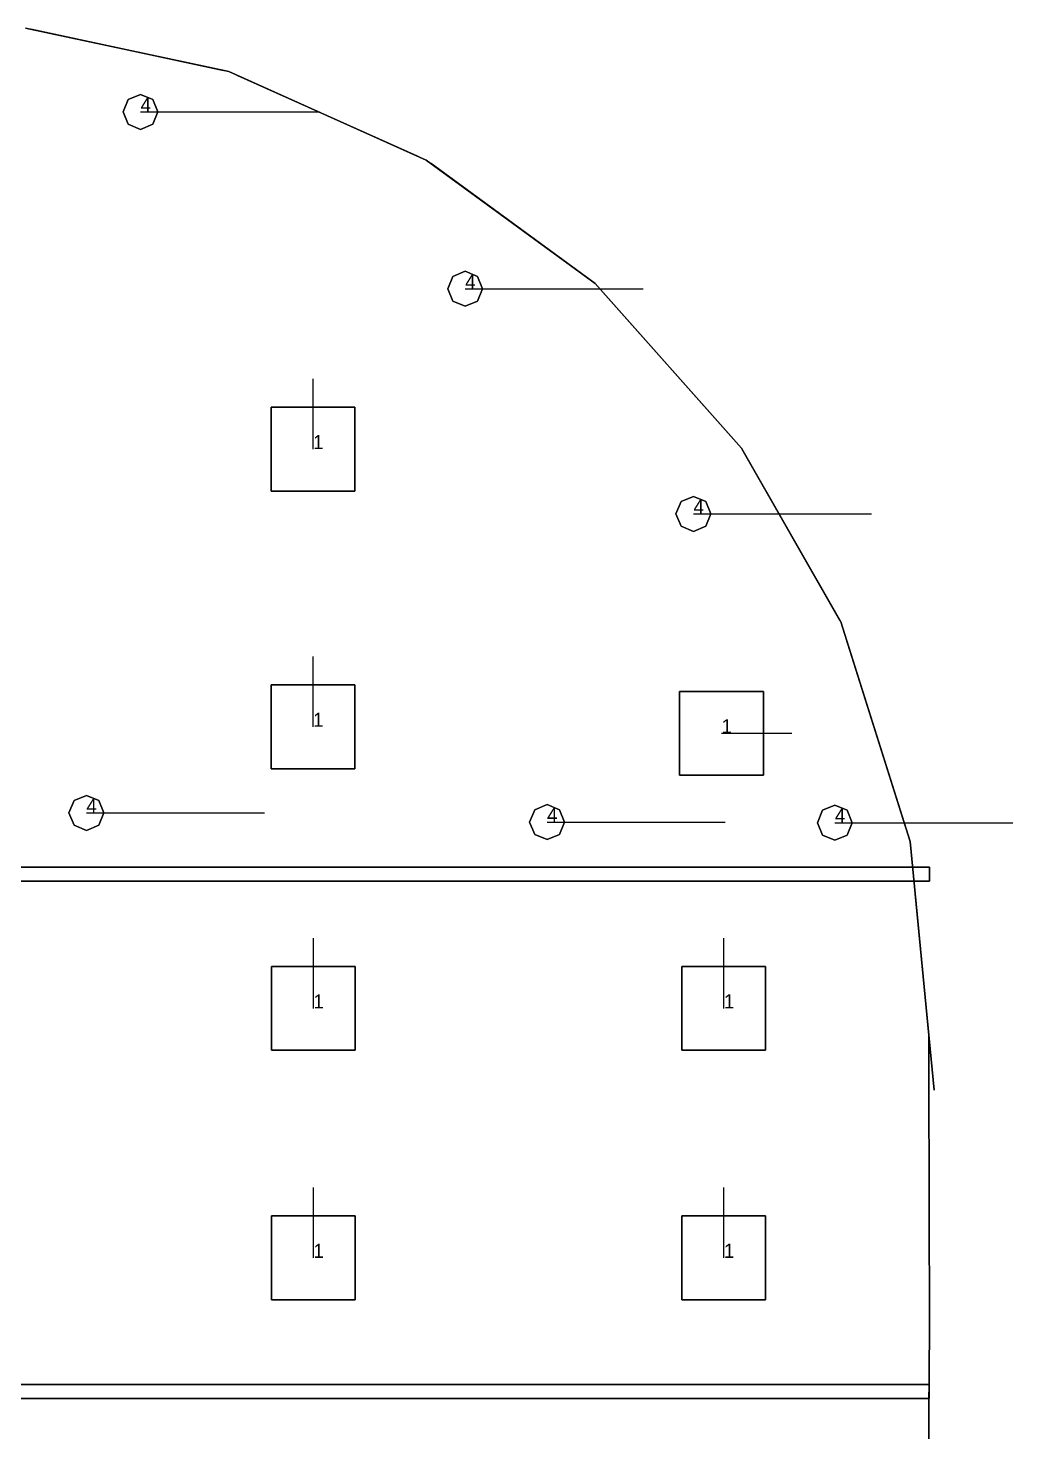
# Model space of a CAD drawing. Extents: x 0 to 48.1, y 0 to 23.7.
# Drawn here: x 28.4 to 35.39, y 12.79 to 22.76 of the extents above; entities that cross this region are included whole.
import ezdxf

# ---------------------------------------------------------------- set-up
doc = ezdxf.new("R2010")
doc.units = 0
doc.header["$MEASUREMENT"] = 0
for name, color, linetype in [('DLXFURN', 5, 'Continuous'), ('DLXLUM', 1, 'Continuous'), ('DLXLUMEX', 1, 'Continuous'), ('DLXSCENE', 7, 'Continuous')]:
    doc.layers.add(name, color=color, linetype=linetype)

# ---------------------------------------------------------------- blocks, each defined once
blk = doc.blocks.new('*U173')
at = {"color": 1}
blk.add_line((0, 0), (0, 0.5), dxfattribs=at)
for p, q in [((0.2975, 0.2975), (-0.2975, 0.2975)), ((-0.2975, 0.2975), (-0.2975, -0.2975)), ((-0.2975, 0.2975), (-0.2975, -0.2975)), ((-0.2975, -0.2975), (-0.2975, 0.2975)), ((-0.2975, 0.2975), (-0.2975, 0.2975)), ((0.2975, 0.2975), (-0.2975, 0.2975)), ((-0.2975, 0.2975), (-0.2975, 0.2975)), ((-0.2975, 0.2975), (0.2975, 0.2975)), ((-0.2975, -0.2975), (-0.2975, 0.2975)), ((-0.2975, 0.2975), (0.2975, 0.2975)), ((0.2975, -0.2975), (0.2975, 0.2975)), ((0.2975, 0.2975), (0.2975, 0.2975)), ((0.2975, -0.2975), (0.2975, 0.2975)), ((0.2975, 0.2975), (0.2975, 0.2975)), ((0.2975, 0.2975), (0.2975, -0.2975)), ((0.2975, 0.2975), (0.2975, -0.2975)), ((-0.2975, -0.2975), (0.2975, -0.2975)), ((-0.2975, -0.2975), (0.2975, -0.2975)), ((0.2975, -0.2975), (-0.2975, -0.2975)), ((-0.2975, -0.2975), (-0.2975, -0.2975)), ((-0.2975, -0.2975), (-0.2975, -0.2975)), ((0.2975, -0.2975), (-0.2975, -0.2975)), ((0.2975, -0.2975), (0.2975, -0.2975)), ((0.2975, -0.2975), (0.2975, -0.2975))]:
    blk.add_line(p, q)
at = {"layer": 'DLXLUMEX', "color": 7}
blk.add_text('1', height=0.1, dxfattribs=at).set_placement((0, 0))
blk = doc.blocks.new('*U174')
at = {"color": 1}
blk.add_line((0, 0), (0, 0.5), dxfattribs=at)
for p, q in [((0.2975, 0.2975), (-0.2975, 0.2975)), ((-0.2975, 0.2975), (-0.2975, -0.2975)), ((-0.2975, 0.2975), (-0.2975, -0.2975)), ((-0.2975, -0.2975), (-0.2975, 0.2975)), ((-0.2975, 0.2975), (-0.2975, 0.2975)), ((0.2975, 0.2975), (-0.2975, 0.2975)), ((-0.2975, 0.2975), (-0.2975, 0.2975)), ((-0.2975, 0.2975), (0.2975, 0.2975)), ((-0.2975, -0.2975), (-0.2975, 0.2975)), ((-0.2975, 0.2975), (0.2975, 0.2975)), ((0.2975, -0.2975), (0.2975, 0.2975)), ((0.2975, 0.2975), (0.2975, 0.2975)), ((0.2975, -0.2975), (0.2975, 0.2975)), ((0.2975, 0.2975), (0.2975, 0.2975)), ((0.2975, 0.2975), (0.2975, -0.2975)), ((0.2975, 0.2975), (0.2975, -0.2975)), ((-0.2975, -0.2975), (0.2975, -0.2975)), ((-0.2975, -0.2975), (0.2975, -0.2975)), ((0.2975, -0.2975), (-0.2975, -0.2975)), ((-0.2975, -0.2975), (-0.2975, -0.2975)), ((-0.2975, -0.2975), (-0.2975, -0.2975)), ((0.2975, -0.2975), (-0.2975, -0.2975)), ((0.2975, -0.2975), (0.2975, -0.2975)), ((0.2975, -0.2975), (0.2975, -0.2975))]:
    blk.add_line(p, q)
at = {"layer": 'DLXLUMEX', "color": 7}
blk.add_text('1', height=0.1, dxfattribs=at).set_placement((0, 0))
blk = doc.blocks.new('*U179')
for p, q in [((-0.0877, 0.0877), (0, 0.124)), ((0, 0.124), (-0.0877, 0.0877)), ((0, 0.124), (-0.0877, 0.0877)), ((-0.0877, 0.0877), (0, 0.124)), ((0, 0.124), (0.0877, 0.0877)), ((0.0877, 0.0877), (0, 0.124)), ((0, 0.124), (0, 0.124)), ((0.0877, 0.0877), (0, 0.124)), ((0, 0.124), (0, 0.124)), ((0, 0.124), (0.0877, 0.0877)), ((-0.124, 0), (-0.0877, 0.0877)), ((-0.0877, 0.0877), (-0.124, 0)), ((-0.0877, 0.0877), (-0.124, 0)), ((-0.124, 0), (-0.0877, 0.0877)), ((-0.0877, -0.0877), (-0.124, 0)), ((-0.124, 0), (-0.0877, -0.0877)), ((-0.124, 0), (-0.124, 0)), ((-0.124, 0), (-0.0877, -0.0877)), ((-0.0877, -0.0877), (-0.124, 0)), ((-0.124, 0), (-0.124, 0)), ((-0.0877, 0.0877), (-0.0877, 0.0877)), ((-0.0877, 0.0877), (-0.0877, 0.0877)), ((0.0877, 0.0877), (0.124, 0)), ((0.124, 0), (0.0877, 0.0877)), ((0.0877, 0.0877), (0.0877, 0.0877)), ((0.124, 0), (0.0877, 0.0877)), ((0.0877, 0.0877), (0.0877, 0.0877)), ((0.0877, 0.0877), (0.124, 0)), ((0.124, 0), (0.0877, -0.0877)), ((0.0877, -0.0877), (0.124, 0)), ((0.0877, -0.0877), (0.124, 0)), ((0.124, 0), (0.0877, -0.0877)), ((0.124, 0), (0.124, 0)), ((0.124, 0), (0.124, 0)), ((0, -0.124), (-0.0877, -0.0877)), ((-0.0877, -0.0877), (0, -0.124)), ((-0.0877, -0.0877), (-0.0877, -0.0877)), ((-0.0877, -0.0877), (0, -0.124)), ((0, -0.124), (-0.0877, -0.0877)), ((-0.0877, -0.0877), (-0.0877, -0.0877)), ((0.0877, -0.0877), (0, -0.124)), ((0, -0.124), (0.0877, -0.0877)), ((0, -0.124), (0.0877, -0.0877)), ((0.0877, -0.0877), (0, -0.124)), ((0.0877, -0.0877), (0.0877, -0.0877)), ((0.0877, -0.0877), (0.0877, -0.0877)), ((0, -0.124), (0, -0.124)), ((0, -0.124), (0, -0.124))]:
    blk.add_line(p, q)
at = {"color": 1}
blk.add_line((0, 0), (1.265, 0), dxfattribs=at)
at = {"layer": 'DLXLUMEX', "color": 7}
blk.add_text('4', height=0.1, dxfattribs=at).set_placement((0, 0))
blk = doc.blocks.new('*U180')
for p, q in [((-0.0877, 0.0877), (0, 0.124)), ((0, 0.124), (-0.0877, 0.0877)), ((0, 0.124), (-0.0877, 0.0877)), ((-0.0877, 0.0877), (0, 0.124)), ((0, 0.124), (0.0877, 0.0877)), ((0.0877, 0.0877), (0, 0.124)), ((0, 0.124), (0, 0.124)), ((0.0877, 0.0877), (0, 0.124)), ((0, 0.124), (0, 0.124)), ((0, 0.124), (0.0877, 0.0877)), ((-0.124, 0), (-0.0877, 0.0877)), ((-0.0877, 0.0877), (-0.124, 0)), ((-0.0877, 0.0877), (-0.124, 0)), ((-0.124, 0), (-0.0877, 0.0877)), ((-0.0877, -0.0877), (-0.124, 0)), ((-0.124, 0), (-0.0877, -0.0877)), ((-0.124, 0), (-0.124, 0)), ((-0.124, 0), (-0.0877, -0.0877)), ((-0.0877, -0.0877), (-0.124, 0)), ((-0.124, 0), (-0.124, 0)), ((-0.0877, 0.0877), (-0.0877, 0.0877)), ((-0.0877, 0.0877), (-0.0877, 0.0877)), ((0.0877, 0.0877), (0.124, 0)), ((0.124, 0), (0.0877, 0.0877)), ((0.0877, 0.0877), (0.0877, 0.0877)), ((0.124, 0), (0.0877, 0.0877)), ((0.0877, 0.0877), (0.0877, 0.0877)), ((0.0877, 0.0877), (0.124, 0)), ((0.124, 0), (0.0877, -0.0877)), ((0.0877, -0.0877), (0.124, 0)), ((0.0877, -0.0877), (0.124, 0)), ((0.124, 0), (0.0877, -0.0877)), ((0.124, 0), (0.124, 0)), ((0.124, 0), (0.124, 0)), ((0, -0.124), (-0.0877, -0.0877)), ((-0.0877, -0.0877), (0, -0.124)), ((-0.0877, -0.0877), (-0.0877, -0.0877)), ((-0.0877, -0.0877), (0, -0.124)), ((0, -0.124), (-0.0877, -0.0877)), ((-0.0877, -0.0877), (-0.0877, -0.0877)), ((0.0877, -0.0877), (0, -0.124)), ((0, -0.124), (0.0877, -0.0877)), ((0, -0.124), (0.0877, -0.0877)), ((0.0877, -0.0877), (0, -0.124)), ((0.0877, -0.0877), (0.0877, -0.0877)), ((0.0877, -0.0877), (0.0877, -0.0877)), ((0, -0.124), (0, -0.124)), ((0, -0.124), (0, -0.124))]:
    blk.add_line(p, q)
at = {"color": 1}
blk.add_line((0, 0), (1.265, 0), dxfattribs=at)
at = {"layer": 'DLXLUMEX', "color": 7}
blk.add_text('4', height=0.1, dxfattribs=at).set_placement((0, 0))
blk = doc.blocks.new('*U181')
for p, q in [((-0.0877, 0.0877), (0, 0.124)), ((0, 0.124), (-0.0877, 0.0877)), ((0, 0.124), (-0.0877, 0.0877)), ((-0.0877, 0.0877), (0, 0.124)), ((0, 0.124), (0.0877, 0.0877)), ((0.0877, 0.0877), (0, 0.124)), ((0, 0.124), (0, 0.124)), ((0.0877, 0.0877), (0, 0.124)), ((0, 0.124), (0, 0.124)), ((0, 0.124), (0.0877, 0.0877)), ((-0.124, 0), (-0.0877, 0.0877)), ((-0.0877, 0.0877), (-0.124, 0)), ((-0.0877, 0.0877), (-0.124, 0)), ((-0.124, 0), (-0.0877, 0.0877)), ((-0.0877, -0.0877), (-0.124, 0)), ((-0.124, 0), (-0.0877, -0.0877)), ((-0.124, 0), (-0.124, 0)), ((-0.124, 0), (-0.0877, -0.0877)), ((-0.0877, -0.0877), (-0.124, 0)), ((-0.124, 0), (-0.124, 0)), ((-0.0877, 0.0877), (-0.0877, 0.0877)), ((-0.0877, 0.0877), (-0.0877, 0.0877)), ((0.0877, 0.0877), (0.124, 0)), ((0.124, 0), (0.0877, 0.0877)), ((0.0877, 0.0877), (0.0877, 0.0877)), ((0.124, 0), (0.0877, 0.0877)), ((0.0877, 0.0877), (0.0877, 0.0877)), ((0.0877, 0.0877), (0.124, 0)), ((0.124, 0), (0.0877, -0.0877)), ((0.0877, -0.0877), (0.124, 0)), ((0.0877, -0.0877), (0.124, 0)), ((0.124, 0), (0.0877, -0.0877)), ((0.124, 0), (0.124, 0)), ((0.124, 0), (0.124, 0)), ((0, -0.124), (-0.0877, -0.0877)), ((-0.0877, -0.0877), (0, -0.124)), ((-0.0877, -0.0877), (-0.0877, -0.0877)), ((-0.0877, -0.0877), (0, -0.124)), ((0, -0.124), (-0.0877, -0.0877)), ((-0.0877, -0.0877), (-0.0877, -0.0877)), ((0.0877, -0.0877), (0, -0.124)), ((0, -0.124), (0.0877, -0.0877)), ((0, -0.124), (0.0877, -0.0877)), ((0.0877, -0.0877), (0, -0.124)), ((0.0877, -0.0877), (0.0877, -0.0877)), ((0.0877, -0.0877), (0.0877, -0.0877)), ((0, -0.124), (0, -0.124)), ((0, -0.124), (0, -0.124))]:
    blk.add_line(p, q)
at = {"color": 1}
blk.add_line((0, 0), (1.265, 0), dxfattribs=at)
at = {"layer": 'DLXLUMEX', "color": 7}
blk.add_text('4', height=0.1, dxfattribs=at).set_placement((0, 0))
blk = doc.blocks.new('*U182')
for p, q in [((-0.0877, 0.0877), (0, 0.124)), ((0, 0.124), (-0.0877, 0.0877)), ((0, 0.124), (-0.0877, 0.0877)), ((-0.0877, 0.0877), (0, 0.124)), ((0, 0.124), (0.0877, 0.0877)), ((0.0877, 0.0877), (0, 0.124)), ((0, 0.124), (0, 0.124)), ((0.0877, 0.0877), (0, 0.124)), ((0, 0.124), (0, 0.124)), ((0, 0.124), (0.0877, 0.0877)), ((-0.124, 0), (-0.0877, 0.0877)), ((-0.0877, 0.0877), (-0.124, 0)), ((-0.0877, 0.0877), (-0.124, 0)), ((-0.124, 0), (-0.0877, 0.0877)), ((-0.0877, -0.0877), (-0.124, 0)), ((-0.124, 0), (-0.0877, -0.0877)), ((-0.124, 0), (-0.124, 0)), ((-0.124, 0), (-0.0877, -0.0877)), ((-0.0877, -0.0877), (-0.124, 0)), ((-0.124, 0), (-0.124, 0)), ((-0.0877, 0.0877), (-0.0877, 0.0877)), ((-0.0877, 0.0877), (-0.0877, 0.0877)), ((0.0877, 0.0877), (0.124, 0)), ((0.124, 0), (0.0877, 0.0877)), ((0.0877, 0.0877), (0.0877, 0.0877)), ((0.124, 0), (0.0877, 0.0877)), ((0.0877, 0.0877), (0.0877, 0.0877)), ((0.0877, 0.0877), (0.124, 0)), ((0.124, 0), (0.0877, -0.0877)), ((0.0877, -0.0877), (0.124, 0)), ((0.0877, -0.0877), (0.124, 0)), ((0.124, 0), (0.0877, -0.0877)), ((0.124, 0), (0.124, 0)), ((0.124, 0), (0.124, 0)), ((0, -0.124), (-0.0877, -0.0877)), ((-0.0877, -0.0877), (0, -0.124)), ((-0.0877, -0.0877), (-0.0877, -0.0877)), ((-0.0877, -0.0877), (0, -0.124)), ((0, -0.124), (-0.0877, -0.0877)), ((-0.0877, -0.0877), (-0.0877, -0.0877)), ((0.0877, -0.0877), (0, -0.124)), ((0, -0.124), (0.0877, -0.0877)), ((0, -0.124), (0.0877, -0.0877)), ((0.0877, -0.0877), (0, -0.124)), ((0.0877, -0.0877), (0.0877, -0.0877)), ((0.0877, -0.0877), (0.0877, -0.0877)), ((0, -0.124), (0, -0.124)), ((0, -0.124), (0, -0.124))]:
    blk.add_line(p, q)
at = {"color": 1}
blk.add_line((0, 0), (1.265, 0), dxfattribs=at)
at = {"layer": 'DLXLUMEX', "color": 7}
blk.add_text('4', height=0.1, dxfattribs=at).set_placement((0, 0))
blk = doc.blocks.new('*U183')
for p, q in [((-0.0877, 0.0877), (0, 0.124)), ((0, 0.124), (-0.0877, 0.0877)), ((0, 0.124), (-0.0877, 0.0877)), ((-0.0877, 0.0877), (0, 0.124)), ((0, 0.124), (0.0877, 0.0877)), ((0.0877, 0.0877), (0, 0.124)), ((0, 0.124), (0, 0.124)), ((0.0877, 0.0877), (0, 0.124)), ((0, 0.124), (0, 0.124)), ((0, 0.124), (0.0877, 0.0877)), ((-0.124, 0), (-0.0877, 0.0877)), ((-0.0877, 0.0877), (-0.124, 0)), ((-0.0877, 0.0877), (-0.124, 0)), ((-0.124, 0), (-0.0877, 0.0877)), ((-0.0877, -0.0877), (-0.124, 0)), ((-0.124, 0), (-0.0877, -0.0877)), ((-0.124, 0), (-0.124, 0)), ((-0.124, 0), (-0.0877, -0.0877)), ((-0.0877, -0.0877), (-0.124, 0)), ((-0.124, 0), (-0.124, 0)), ((-0.0877, 0.0877), (-0.0877, 0.0877)), ((-0.0877, 0.0877), (-0.0877, 0.0877)), ((0.0877, 0.0877), (0.124, 0)), ((0.124, 0), (0.0877, 0.0877)), ((0.0877, 0.0877), (0.0877, 0.0877)), ((0.124, 0), (0.0877, 0.0877)), ((0.0877, 0.0877), (0.0877, 0.0877)), ((0.0877, 0.0877), (0.124, 0)), ((0.124, 0), (0.0877, -0.0877)), ((0.0877, -0.0877), (0.124, 0)), ((0.0877, -0.0877), (0.124, 0)), ((0.124, 0), (0.0877, -0.0877)), ((0.124, 0), (0.124, 0)), ((0.124, 0), (0.124, 0)), ((0, -0.124), (-0.0877, -0.0877)), ((-0.0877, -0.0877), (0, -0.124)), ((-0.0877, -0.0877), (-0.0877, -0.0877)), ((-0.0877, -0.0877), (0, -0.124)), ((0, -0.124), (-0.0877, -0.0877)), ((-0.0877, -0.0877), (-0.0877, -0.0877)), ((0.0877, -0.0877), (0, -0.124)), ((0, -0.124), (0.0877, -0.0877)), ((0, -0.124), (0.0877, -0.0877)), ((0.0877, -0.0877), (0, -0.124)), ((0.0877, -0.0877), (0.0877, -0.0877)), ((0.0877, -0.0877), (0.0877, -0.0877)), ((0, -0.124), (0, -0.124)), ((0, -0.124), (0, -0.124))]:
    blk.add_line(p, q)
at = {"color": 1}
blk.add_line((0, 0), (1.265, 0), dxfattribs=at)
at = {"layer": 'DLXLUMEX', "color": 7}
blk.add_text('4', height=0.1, dxfattribs=at).set_placement((0, 0))
blk = doc.blocks.new('*U184')
for p, q in [((-0.0877, 0.0877), (0, 0.124)), ((0, 0.124), (-0.0877, 0.0877)), ((0, 0.124), (-0.0877, 0.0877)), ((-0.0877, 0.0877), (0, 0.124)), ((0, 0.124), (0.0877, 0.0877)), ((0.0877, 0.0877), (0, 0.124)), ((0, 0.124), (0, 0.124)), ((0.0877, 0.0877), (0, 0.124)), ((0, 0.124), (0, 0.124)), ((0, 0.124), (0.0877, 0.0877)), ((-0.124, 0), (-0.0877, 0.0877)), ((-0.0877, 0.0877), (-0.124, 0)), ((-0.0877, 0.0877), (-0.124, 0)), ((-0.124, 0), (-0.0877, 0.0877)), ((-0.0877, -0.0877), (-0.124, 0)), ((-0.124, 0), (-0.0877, -0.0877)), ((-0.124, 0), (-0.124, 0)), ((-0.124, 0), (-0.0877, -0.0877)), ((-0.0877, -0.0877), (-0.124, 0)), ((-0.124, 0), (-0.124, 0)), ((-0.0877, 0.0877), (-0.0877, 0.0877)), ((-0.0877, 0.0877), (-0.0877, 0.0877)), ((0.0877, 0.0877), (0.124, 0)), ((0.124, 0), (0.0877, 0.0877)), ((0.0877, 0.0877), (0.0877, 0.0877)), ((0.124, 0), (0.0877, 0.0877)), ((0.0877, 0.0877), (0.0877, 0.0877)), ((0.0877, 0.0877), (0.124, 0)), ((0.124, 0), (0.0877, -0.0877)), ((0.0877, -0.0877), (0.124, 0)), ((0.0877, -0.0877), (0.124, 0)), ((0.124, 0), (0.0877, -0.0877)), ((0.124, 0), (0.124, 0)), ((0.124, 0), (0.124, 0)), ((0, -0.124), (-0.0877, -0.0877)), ((-0.0877, -0.0877), (0, -0.124)), ((-0.0877, -0.0877), (-0.0877, -0.0877)), ((-0.0877, -0.0877), (0, -0.124)), ((0, -0.124), (-0.0877, -0.0877)), ((-0.0877, -0.0877), (-0.0877, -0.0877)), ((0.0877, -0.0877), (0, -0.124)), ((0, -0.124), (0.0877, -0.0877)), ((0, -0.124), (0.0877, -0.0877)), ((0.0877, -0.0877), (0, -0.124)), ((0.0877, -0.0877), (0.0877, -0.0877)), ((0.0877, -0.0877), (0.0877, -0.0877)), ((0, -0.124), (0, -0.124)), ((0, -0.124), (0, -0.124))]:
    blk.add_line(p, q)
at = {"color": 1}
blk.add_line((0, 0), (1.265, 0), dxfattribs=at)
at = {"layer": 'DLXLUMEX', "color": 7}
blk.add_text('4', height=0.1, dxfattribs=at).set_placement((0, 0))
blk = doc.blocks.new('*U187')
at = {"color": 1}
blk.add_line((0, 0), (0, 0.5), dxfattribs=at)
for p, q in [((0.2975, 0.2975), (-0.2975, 0.2975)), ((-0.2975, 0.2975), (-0.2975, -0.2975)), ((-0.2975, 0.2975), (-0.2975, -0.2975)), ((-0.2975, -0.2975), (-0.2975, 0.2975)), ((-0.2975, 0.2975), (-0.2975, 0.2975)), ((0.2975, 0.2975), (-0.2975, 0.2975)), ((-0.2975, 0.2975), (-0.2975, 0.2975)), ((-0.2975, 0.2975), (0.2975, 0.2975)), ((-0.2975, -0.2975), (-0.2975, 0.2975)), ((-0.2975, 0.2975), (0.2975, 0.2975)), ((0.2975, -0.2975), (0.2975, 0.2975)), ((0.2975, 0.2975), (0.2975, 0.2975)), ((0.2975, -0.2975), (0.2975, 0.2975)), ((0.2975, 0.2975), (0.2975, 0.2975)), ((0.2975, 0.2975), (0.2975, -0.2975)), ((0.2975, 0.2975), (0.2975, -0.2975)), ((-0.2975, -0.2975), (0.2975, -0.2975)), ((-0.2975, -0.2975), (0.2975, -0.2975)), ((0.2975, -0.2975), (-0.2975, -0.2975)), ((-0.2975, -0.2975), (-0.2975, -0.2975)), ((-0.2975, -0.2975), (-0.2975, -0.2975)), ((0.2975, -0.2975), (-0.2975, -0.2975)), ((0.2975, -0.2975), (0.2975, -0.2975)), ((0.2975, -0.2975), (0.2975, -0.2975))]:
    blk.add_line(p, q)
at = {"layer": 'DLXLUMEX', "color": 7}
blk.add_text('1', height=0.1, dxfattribs=at).set_placement((0, 0))
blk = doc.blocks.new('*U189')
at = {"color": 1}
blk.add_line((0, 0), (0, 0.5), dxfattribs=at)
for p, q in [((0.2975, 0.2975), (-0.2975, 0.2975)), ((-0.2975, 0.2975), (-0.2975, -0.2975)), ((-0.2975, -0.2975), (-0.2975, 0.2975)), ((-0.2975, 0.2975), (-0.2975, 0.2975)), ((-0.2975, 0.2975), (-0.2975, -0.2975)), ((0.2975, 0.2975), (-0.2975, 0.2975)), ((-0.2975, 0.2975), (-0.2975, 0.2975)), ((-0.2975, 0.2975), (0.2975, 0.2975)), ((-0.2975, -0.2975), (-0.2975, 0.2975)), ((-0.2975, 0.2975), (0.2975, 0.2975)), ((0.2975, -0.2975), (0.2975, 0.2975)), ((0.2975, 0.2975), (0.2975, 0.2975)), ((0.2975, -0.2975), (0.2975, 0.2975)), ((0.2975, 0.2975), (0.2975, 0.2975)), ((0.2975, 0.2975), (0.2975, -0.2975)), ((0.2975, 0.2975), (0.2975, -0.2975)), ((-0.2975, -0.2975), (0.2975, -0.2975)), ((-0.2975, -0.2975), (0.2975, -0.2975)), ((0.2975, -0.2975), (-0.2975, -0.2975)), ((-0.2975, -0.2975), (-0.2975, -0.2975)), ((-0.2975, -0.2975), (-0.2975, -0.2975)), ((0.2975, -0.2975), (-0.2975, -0.2975)), ((0.2975, -0.2975), (0.2975, -0.2975)), ((0.2975, -0.2975), (0.2975, -0.2975))]:
    blk.add_line(p, q)
at = {"layer": 'DLXLUMEX', "color": 7}
blk.add_text('1', height=0.1, dxfattribs=at).set_placement((0, 0))
blk = doc.blocks.new('*U190')
at = {"color": 1}
blk.add_line((0, 0), (0, 0.5), dxfattribs=at)
for p, q in [((0.2975, 0.2975), (-0.2975, 0.2975)), ((-0.2975, 0.2975), (-0.2975, -0.2975)), ((-0.2975, 0.2975), (-0.2975, -0.2975)), ((-0.2975, -0.2975), (-0.2975, 0.2975)), ((-0.2975, 0.2975), (-0.2975, 0.2975)), ((0.2975, 0.2975), (-0.2975, 0.2975)), ((-0.2975, 0.2975), (-0.2975, 0.2975)), ((-0.2975, 0.2975), (0.2975, 0.2975)), ((-0.2975, -0.2975), (-0.2975, 0.2975)), ((-0.2975, 0.2975), (0.2975, 0.2975)), ((0.2975, -0.2975), (0.2975, 0.2975)), ((0.2975, 0.2975), (0.2975, 0.2975)), ((0.2975, -0.2975), (0.2975, 0.2975)), ((0.2975, 0.2975), (0.2975, 0.2975)), ((0.2975, 0.2975), (0.2975, -0.2975)), ((0.2975, 0.2975), (0.2975, -0.2975)), ((-0.2975, -0.2975), (0.2975, -0.2975)), ((-0.2975, -0.2975), (0.2975, -0.2975)), ((0.2975, -0.2975), (-0.2975, -0.2975)), ((-0.2975, -0.2975), (-0.2975, -0.2975)), ((-0.2975, -0.2975), (-0.2975, -0.2975)), ((0.2975, -0.2975), (-0.2975, -0.2975)), ((0.2975, -0.2975), (0.2975, -0.2975)), ((0.2975, -0.2975), (0.2975, -0.2975))]:
    blk.add_line(p, q)
at = {"layer": 'DLXLUMEX', "color": 7}
blk.add_text('1', height=0.1, dxfattribs=at).set_placement((0, 0))
blk = doc.blocks.new('*U191')
at = {"color": 1}
blk.add_line((0, 0), (0, 0.5), dxfattribs=at)
for p, q in [((0.2975, 0.2975), (-0.2975, 0.2975)), ((-0.2975, 0.2975), (-0.2975, -0.2975)), ((-0.2975, -0.2975), (-0.2975, 0.2975)), ((-0.2975, 0.2975), (-0.2975, 0.2975)), ((-0.2975, 0.2975), (-0.2975, -0.2975)), ((0.2975, 0.2975), (-0.2975, 0.2975)), ((-0.2975, 0.2975), (-0.2975, 0.2975)), ((-0.2975, 0.2975), (0.2975, 0.2975)), ((-0.2975, -0.2975), (-0.2975, 0.2975)), ((-0.2975, 0.2975), (0.2975, 0.2975)), ((0.2975, -0.2975), (0.2975, 0.2975)), ((0.2975, 0.2975), (0.2975, 0.2975)), ((0.2975, -0.2975), (0.2975, 0.2975)), ((0.2975, 0.2975), (0.2975, 0.2975)), ((0.2975, 0.2975), (0.2975, -0.2975)), ((0.2975, 0.2975), (0.2975, -0.2975)), ((-0.2975, -0.2975), (0.2975, -0.2975)), ((-0.2975, -0.2975), (0.2975, -0.2975)), ((0.2975, -0.2975), (-0.2975, -0.2975)), ((-0.2975, -0.2975), (-0.2975, -0.2975)), ((-0.2975, -0.2975), (-0.2975, -0.2975)), ((0.2975, -0.2975), (-0.2975, -0.2975)), ((0.2975, -0.2975), (0.2975, -0.2975)), ((0.2975, -0.2975), (0.2975, -0.2975))]:
    blk.add_line(p, q)
at = {"layer": 'DLXLUMEX', "color": 7}
blk.add_text('1', height=0.1, dxfattribs=at).set_placement((0, 0))
blk = doc.blocks.new('*U224')
for p, q in [((0.2975, 0.2975), (-0.2975, 0.2975)), ((-0.2975, 0.2975), (-0.2975, -0.2975)), ((-0.2975, 0.2975), (-0.2975, -0.2975)), ((-0.2975, -0.2975), (-0.2975, 0.2975)), ((-0.2975, 0.2975), (-0.2975, 0.2975)), ((0.2975, 0.2975), (-0.2975, 0.2975)), ((-0.2975, 0.2975), (-0.2975, 0.2975)), ((-0.2975, 0.2975), (0.2975, 0.2975)), ((-0.2975, -0.2975), (-0.2975, 0.2975)), ((-0.2975, 0.2975), (0.2975, 0.2975)), ((0.2975, -0.2975), (0.2975, 0.2975)), ((0.2975, 0.2975), (0.2975, 0.2975)), ((0.2975, -0.2975), (0.2975, 0.2975)), ((0.2975, 0.2975), (0.2975, 0.2975)), ((0.2975, 0.2975), (0.2975, -0.2975)), ((0.2975, 0.2975), (0.2975, -0.2975)), ((-0.2975, -0.2975), (0.2975, -0.2975)), ((-0.2975, -0.2975), (-0.2975, -0.2975)), ((-0.2975, -0.2975), (0.2975, -0.2975)), ((0.2975, -0.2975), (-0.2975, -0.2975)), ((-0.2975, -0.2975), (-0.2975, -0.2975)), ((0.2975, -0.2975), (-0.2975, -0.2975)), ((0.2975, -0.2975), (0.2975, -0.2975)), ((0.2975, -0.2975), (0.2975, -0.2975))]:
    blk.add_line(p, q)
at = {"color": 1}
blk.add_line((0, 0), (0.5, 0), dxfattribs=at)
at = {"layer": 'DLXLUMEX', "color": 7}
blk.add_text('1', height=0.1, dxfattribs=at).set_placement((0, 0))
blk = doc.blocks.new('*U91')
for p, q in [((5.0972, -0.1), (-3.6599, -0.1)), ((-3.6599, -0.1), (-3.6599, -0.2)), ((-3.6599, -0.2), (-3.6599, -0.1)), ((-3.6599, -0.1), (5.0972, -0.1)), ((-3.6599, -0.1), (-3.6599, -0.2)), ((-3.6599, -0.2), (-3.6599, -0.1)), ((-3.6599, -0.1), (-3.6599, -0.1)), ((-3.6599, -0.1), (-3.6599, -0.1)), ((-3.6599, -0.1), (5.0972, -0.1)), ((5.0972, -0.1), (-3.6599, -0.1)), ((5.0972, -0.2), (5.0972, -0.1)), ((5.0972, -0.1), (5.0972, -0.2)), ((5.0972, -0.2), (5.0972, -0.1)), ((5.0972, -0.1), (5.0972, -0.1)), ((5.0972, -0.1), (5.0972, -0.2)), ((5.0972, -0.1), (5.0972, -0.1)), ((-3.6599, -0.2), (5.0972, -0.2)), ((5.0972, -0.2), (-3.6599, -0.2)), ((-3.6599, -0.2), (-3.6599, -0.2)), ((5.0972, -0.2), (-3.6599, -0.2)), ((-3.6599, -0.2), (-3.6599, -0.2)), ((-3.6599, -0.2), (5.0972, -0.2)), ((5.0972, -0.2), (5.0972, -0.2)), ((5.0972, -0.2), (5.0972, -0.2))]:
    blk.add_line(p, q)
blk = doc.blocks.new('*U129')
for p, q in [((5.1993, -0.1), (-3.6599, -0.1)), ((-3.6599, -0.1), (-3.6599, -0.2)), ((-3.6599, -0.2), (-3.6599, -0.1)), ((-3.6599, -0.1), (5.1993, -0.1)), ((-3.6599, -0.1), (-3.6599, -0.2)), ((-3.6599, -0.2), (-3.6599, -0.1)), ((-3.6599, -0.1), (-3.6599, -0.1)), ((5.1993, -0.1), (-3.6599, -0.1)), ((-3.6599, -0.1), (-3.6599, -0.1)), ((-3.6599, -0.1), (5.1993, -0.1)), ((5.1993, -0.2), (5.1993, -0.1)), ((5.1993, -0.1), (5.1993, -0.2)), ((5.1993, -0.2), (5.1993, -0.1)), ((5.1993, -0.1), (5.1993, -0.1)), ((5.1993, -0.1), (5.1993, -0.2)), ((5.1993, -0.1), (5.1993, -0.1)), ((-3.6599, -0.2), (5.1993, -0.2)), ((5.1993, -0.2), (-3.6599, -0.2)), ((-3.6599, -0.2), (-3.6599, -0.2)), ((-3.6599, -0.2), (5.1993, -0.2)), ((5.1993, -0.2), (-3.6599, -0.2)), ((-3.6599, -0.2), (-3.6599, -0.2)), ((5.1993, -0.2), (5.1993, -0.2)), ((5.1993, -0.2), (5.1993, -0.2))]:
    blk.add_line(p, q)
blk = doc.blocks.new('*U131')
for p, q in [((28.3776, 22.7572), (29.8233, 22.4477)), ((29.8233, 22.4477), (28.3776, 22.7572)), ((29.8233, 22.4477), (31.225, 21.8203)), ((31.225, 21.8203), (29.8233, 22.4477)), ((29.8233, 22.4477), (29.8233, 22.4477)), ((29.8233, 22.4477), (29.8233, 22.4477)), ((32.4249, 20.9431), (31.225, 21.8203)), ((31.225, 21.8203), (31.225, 21.8203)), ((31.225, 21.8203), (32.4249, 20.9431)), ((31.225, 21.8203), (31.225, 21.8203)), ((33.464, 19.7754), (32.4249, 20.9431)), ((32.4249, 20.9431), (32.4249, 20.9431)), ((32.4249, 20.9431), (33.464, 19.7754)), ((32.4249, 20.9431), (32.4249, 20.9431)), ((33.464, 19.7754), (34.1698, 18.5404)), ((34.1698, 18.5404), (33.464, 19.7754)), ((33.464, 19.7754), (33.464, 19.7754)), ((33.464, 19.7754), (33.464, 19.7754)), ((34.1698, 18.5404), (34.6629, 16.9814)), ((34.6629, 16.9814), (34.1698, 18.5404)), ((34.1698, 18.5404), (34.1698, 18.5404)), ((34.1698, 18.5404), (34.1698, 18.5404)), ((34.7365, 16.2187), (34.6629, 16.9814)), ((34.6629, 16.9814), (34.6629, 16.9814)), ((34.6629, 16.9814), (34.7365, 16.2187)), ((34.6629, 16.9814), (34.6629, 16.9814)), ((34.7956, 15.606), (34.7365, 16.2187)), ((34.7365, 16.2187), (34.7365, 16.2187)), ((34.7365, 16.2187), (34.7956, 15.606)), ((34.7365, 16.2187), (34.7365, 16.2187)), ((34.7956, 15.606), (34.7956, 15.3206)), ((34.7956, 15.3206), (34.7956, 15.606)), ((34.7956, 15.606), (34.7956, 15.606)), ((34.7956, 15.606), (34.7956, 15.606)), ((34.7956, 15.3206), (34.8, 13.5206)), ((34.8, 13.5206), (34.7956, 15.3206)), ((34.7956, 15.3206), (34.7956, 15.3206)), ((34.7956, 15.3206), (34.7956, 15.3206)), ((34.8, 13.5206), (34.7963, 12.9223)), ((34.7963, 12.9223), (34.8, 13.5206)), ((34.8, 13.5206), (34.8, 13.5206)), ((34.8, 13.5206), (34.8, 13.5206)), ((34.7981, 6.855), (34.7963, 12.9223)), ((34.7963, 12.9223), (34.7963, 12.9223)), ((34.7963, 12.9223), (34.7981, 6.855)), ((34.7963, 12.9223), (34.7963, 12.9223))]:
    blk.add_line(p, q)
blk = doc.blocks.new('*U132')
for p, q in [((28.3776, 22.7572), (29.8233, 22.4477)), ((29.8233, 22.4477), (31.225, 21.8203)), ((31.225, 21.8203), (32.4249, 20.9431)), ((32.4249, 20.9431), (33.464, 19.7754)), ((33.464, 19.7754), (34.1698, 18.5404)), ((34.1698, 18.5404), (34.6629, 16.9814)), ((34.6629, 16.9814), (34.7365, 16.2187)), ((34.7365, 16.2187), (34.7956, 15.606)), ((34.7956, 15.606), (34.7956, 15.3206)), ((34.7956, 15.3206), (34.8, 13.5206)), ((34.8, 13.5206), (34.7963, 12.9223)), ((34.7963, 12.9223), (34.7981, 6.855))]:
    blk.add_line(p, q)
blk = doc.blocks.new('*U133')
for p, q in [((29.8233, 22.4477), (28.3776, 22.7572)), ((31.225, 21.8203), (29.8233, 22.4477)), ((32.4249, 20.9431), (31.225, 21.8203)), ((33.464, 19.7754), (32.4249, 20.9431)), ((34.1698, 18.5404), (33.464, 19.7754)), ((34.6629, 16.9814), (34.1698, 18.5404)), ((34.7365, 16.2187), (34.6629, 16.9814)), ((34.7956, 15.606), (34.7365, 16.2187)), ((34.7956, 15.3206), (34.7956, 15.606)), ((34.8, 13.5206), (34.7956, 15.3206)), ((34.7963, 12.9223), (34.8, 13.5206)), ((34.7981, 6.855), (34.7963, 12.9223))]:
    blk.add_line(p, q)
blk = doc.blocks.new('*U144')
for p, q in [((28.4159, 22.749), (29.7849, 22.4559)), ((29.7849, 22.4559), (28.4159, 22.749)), ((28.4159, 22.749), (28.4159, 22.749)), ((29.7849, 22.4559), (29.7849, 22.4559)), ((29.8852, 22.42), (31.1631, 21.8481)), ((31.1631, 21.8481), (29.8852, 22.42)), ((29.8852, 22.42), (29.8852, 22.42)), ((31.1631, 21.8481), (31.1631, 21.8481)), ((31.2598, 21.7949), (32.39, 20.9686)), ((32.39, 20.9686), (31.2598, 21.7949)), ((31.2598, 21.7949), (31.2598, 21.7949)), ((32.39, 20.9686), (32.39, 20.9686)), ((32.4791, 20.8822), (33.4097, 19.8363)), ((33.4097, 19.8363), (32.4791, 20.8822)), ((32.4791, 20.8822), (32.4791, 20.8822)), ((33.4097, 19.8363), (33.4097, 19.8363)), ((33.4695, 19.7656), (34.1642, 18.5502)), ((34.1642, 18.5502), (33.4695, 19.7656)), ((33.4695, 19.7656), (33.4695, 19.7656)), ((34.1642, 18.5502), (34.1642, 18.5502)), ((34.2053, 18.4283), (34.6274, 17.0935)), ((34.6274, 17.0935), (34.2053, 18.4283)), ((34.2053, 18.4283), (34.2053, 18.4283)), ((34.6274, 17.0935), (34.6274, 17.0935)), ((34.8332, 15.2156), (34.6988, 16.6092)), ((34.6988, 16.6092), (34.6988, 16.6092)), ((34.6988, 16.6092), (34.8332, 15.2156)), ((34.8332, 15.2156), (34.8332, 15.2156))]:
    blk.add_line(p, q)

msp = doc.modelspace()

# ---------------------------------------------------------------- block references
at = {"layer": 'DLXFURN'}
for name, p in [('*U129', (29.6, 16.9)), ('*U91', (29.7, 13.2263))]:
    msp.add_blockref(name, p, dxfattribs=at)
at = {"layer": 'DLXLUM'}
for name, p in [('*U180', (29.1954, 22.162)), ('*U182', (31.5019, 20.906)), ('*U174', (30.4215, 19.7675)), ('*U181', (33.1233, 19.3074)), ('*U173', (30.4215, 17.7957)), ('*U224', (33.3226, 17.7496)), ('*U183', (28.8111, 17.1843)), ('*U184', (32.0833, 17.1191)), ('*U179', (34.1281, 17.1151)), ('*U189', (30.4238, 15.7961)), ('*U191', (33.339, 15.7961)), ('*U187', (30.4238, 14.0248)), ('*U190', (33.339, 14.0248))]:
    msp.add_blockref(name, p, dxfattribs=at)
at = {"layer": 'DLXSCENE'}
for name in ['*U131', '*U132', '*U133', '*U144']:
    msp.add_blockref(name, (0, 0), dxfattribs=at)

doc.saveas('drawing.dxf')
